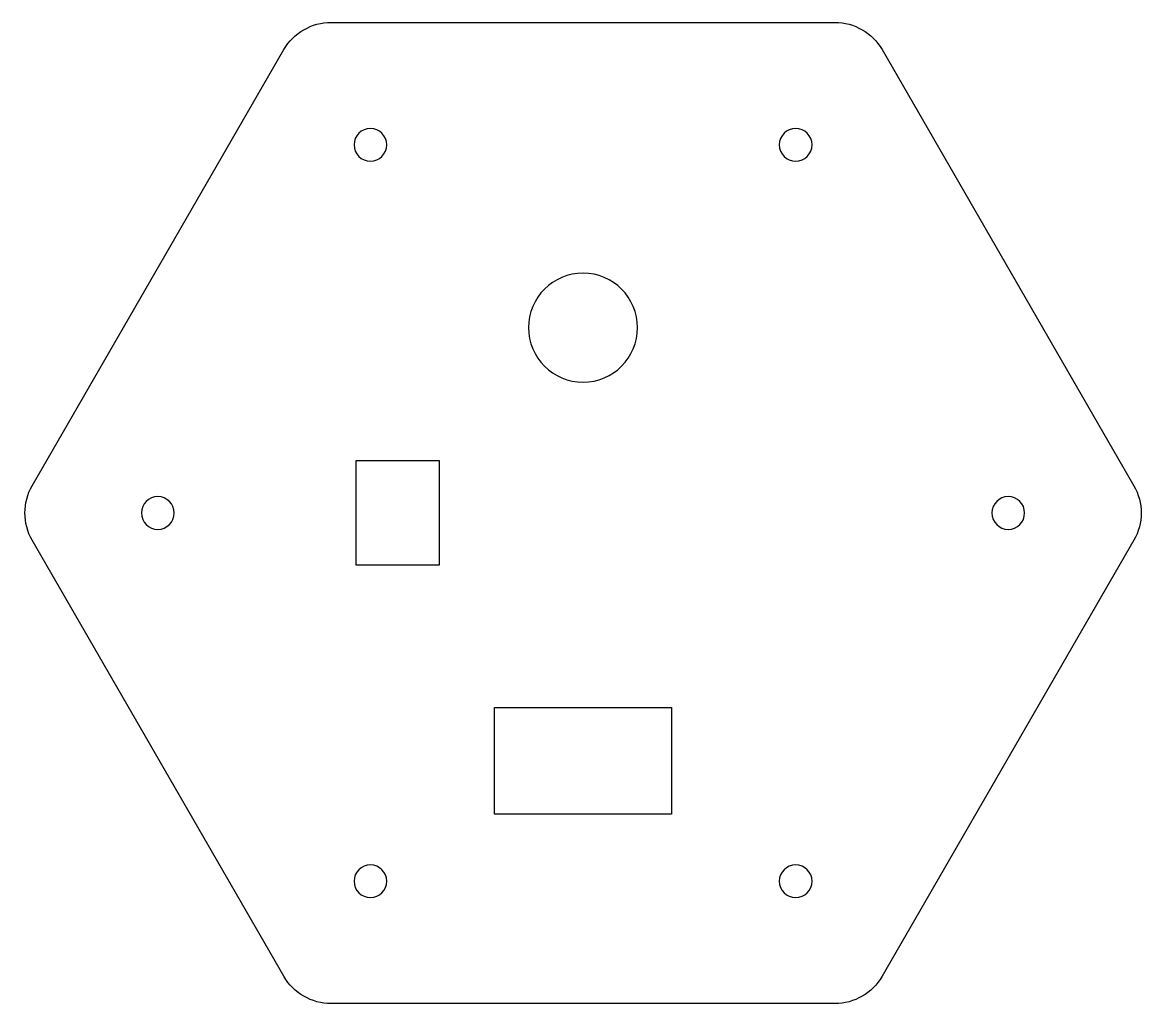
# Model space of a CAD drawing. Header units: inches. Extents: x 54 to 157, y 104 to 194.
import ezdxf

# ---------------------------------------------------------------- set-up
doc = ezdxf.new("R2010")
doc.units = ezdxf.units.IN
doc.header["$MEASUREMENT"] = 0
doc.layers.add('Layer 1', color=7, linetype='Continuous')

msp = doc.modelspace()

# ---------------------------------------------------------------- linework, layer by layer
at = {"layer": 'Layer 1', "color": 7, "lineweight": 25}
for points in [[(84.33, 153.32), (91.93, 153.32), (91.93, 143.72), (84.33, 143.72), (84.33, 153.32)], [(113.25, 120.89), (97.01, 120.89), (97.01, 130.69), (113.25, 130.69), (113.25, 120.89)]]:
    msp.add_lwpolyline(points, dxfattribs=at)
for points, knots in [([(155.65, 151.02), (155.65, 151.02), (132.55, 191.02), (132.55, 191.02), (131.66, 192.57), (130.01, 193.52), (128.22, 193.52), (128.22, 193.52), (82.03, 193.52), (82.03, 193.52), (80.25, 193.52), (78.6, 192.57), (77.7, 191.02), (77.7, 191.02), (54.61, 151.02), (54.61, 151.02), (53.72, 149.47), (53.72, 147.57), (54.61, 146.02), (54.61, 146.02), (77.7, 106.02), (77.7, 106.02), (78.6, 104.47), (80.25, 103.52), (82.03, 103.52), (82.03, 103.52), (128.22, 103.52), (128.22, 103.52), (130.01, 103.52), (131.66, 104.47), (132.55, 106.02), (132.55, 106.02), (155.65, 146.02), (155.65, 146.02), (156.54, 147.57), (156.54, 149.47), (155.65, 151.02)], [0, 0, 0, 0, 1, 1, 1, 2, 2, 2, 3, 3, 3, 4, 4, 4, 5, 5, 5, 6, 6, 6, 7, 7, 7, 8, 8, 8, 9, 9, 9, 10, 10, 10, 11, 11, 11, 12, 12, 12, 12]), ([(84.13, 182.29), (84.13, 183.12), (84.8, 183.79), (85.63, 183.79), (86.46, 183.79), (87.13, 183.12), (87.13, 182.29), (87.13, 181.47), (86.46, 180.79), (85.63, 180.79), (84.8, 180.79), (84.13, 181.47), (84.13, 182.29)], [0, 0, 0, 0, 1, 1, 1, 2, 2, 2, 3, 3, 3, 4, 4, 4, 4]), ([(123.13, 182.29), (123.13, 183.12), (123.8, 183.79), (124.63, 183.79), (125.46, 183.79), (126.13, 183.12), (126.13, 182.29), (126.13, 181.47), (125.46, 180.79), (124.63, 180.79), (123.8, 180.79), (123.13, 181.47), (123.13, 182.29)], [0, 0, 0, 0, 1, 1, 1, 2, 2, 2, 3, 3, 3, 4, 4, 4, 4]), ([(100.13, 165.52), (100.13, 168.28), (102.37, 170.52), (105.13, 170.52), (107.89, 170.52), (110.13, 168.28), (110.13, 165.52), (110.13, 162.76), (107.89, 160.52), (105.13, 160.52), (102.37, 160.52), (100.13, 162.76), (100.13, 165.52)], [0, 0, 0, 0, 1, 1, 1, 2, 2, 2, 3, 3, 3, 4, 4, 4, 4]), ([(64.63, 148.52), (64.63, 149.35), (65.3, 150.02), (66.13, 150.02), (66.96, 150.02), (67.63, 149.35), (67.63, 148.52), (67.63, 147.69), (66.96, 147.02), (66.13, 147.02), (65.3, 147.02), (64.63, 147.69), (64.63, 148.52)], [0, 0, 0, 0, 1, 1, 1, 2, 2, 2, 3, 3, 3, 4, 4, 4, 4]), ([(142.63, 148.52), (142.63, 149.35), (143.3, 150.02), (144.13, 150.02), (144.96, 150.02), (145.63, 149.35), (145.63, 148.52), (145.63, 147.69), (144.96, 147.02), (144.13, 147.02), (143.3, 147.02), (142.63, 147.69), (142.63, 148.52)], [0, 0, 0, 0, 1, 1, 1, 2, 2, 2, 3, 3, 3, 4, 4, 4, 4]), ([(84.13, 114.74), (84.13, 115.57), (84.8, 116.24), (85.63, 116.24), (86.46, 116.24), (87.13, 115.57), (87.13, 114.74), (87.13, 113.92), (86.46, 113.24), (85.63, 113.24), (84.8, 113.24), (84.13, 113.92), (84.13, 114.74)], [0, 0, 0, 0, 1, 1, 1, 2, 2, 2, 3, 3, 3, 4, 4, 4, 4]), ([(123.13, 114.74), (123.13, 115.57), (123.8, 116.24), (124.63, 116.24), (125.46, 116.24), (126.13, 115.57), (126.13, 114.74), (126.13, 113.92), (125.46, 113.24), (124.63, 113.24), (123.8, 113.24), (123.13, 113.92), (123.13, 114.74)], [0, 0, 0, 0, 1, 1, 1, 2, 2, 2, 3, 3, 3, 4, 4, 4, 4])]:
    msp.add_open_spline(points, degree=3, knots=knots, dxfattribs=at)

doc.saveas('drawing.dxf')
